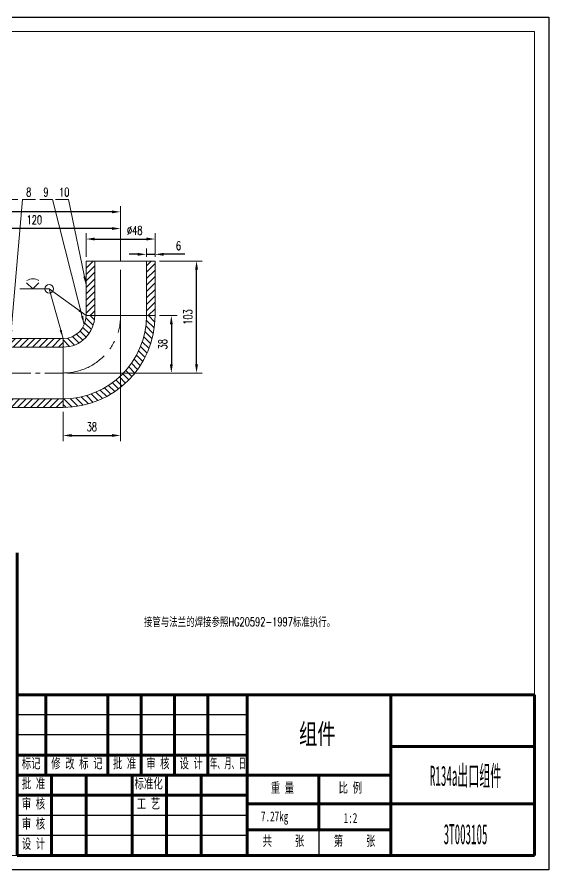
# Model space of a CAD drawing. Header units: millimetres. Extents: x 0 to 840, y 0 to 594.
# Drawn here: x 470 to 840, y 0 to 594 of the extents above; entities that cross this region are included whole.
import ezdxf

# ---------------------------------------------------------------- set-up
doc = ezdxf.new("R2010")
doc.units = ezdxf.units.MM
for name, pattern in [('CENTER', [50.8, 31.75, -6.35, 6.35, -6.35]), ('EB_DASH', [6, 3, -3]), ('EB_DASHDOT', [39, 30, -3, 3, -3])]:
    doc.linetypes.add(name, pattern=pattern)
for name, color, linetype, lineweight in [('中心线', 1, 'CENTER', 9), ('尺寸线', 4, 'Continuous', 9), ('标注线', 4, 'Continuous', 5), ('点划线', 1, 'EB_DASHDOT', 5), ('粗线', 7, 'Continuous', 15), ('虚线', 2, 'EB_DASH', 5)]:
    doc.layers.add(name, color=color, linetype=linetype, lineweight=lineweight)
doc.layers.add('边框', color=7, linetype='Continuous', lineweight=18, plot=False)
doc.styles.get("Standard").update_dxf_attribs({"font": 'romans.shx', "width": 0.7})
doc.styles.add('TextStyle1', font='', dxfattribs={"width": 0.510669})
doc.styles.add('UserTxtStyle4', font='', dxfattribs={"width": 0.667})
doc.styles.add('机械', font='', dxfattribs={"width": 0.4})
doc.styles.add('标准', font='', dxfattribs={"width": 0.667})
doc.styles.get('TextStyle1').set_extended_font_data('宋体')
doc.styles.get('UserTxtStyle4').set_extended_font_data('宋体')
doc.styles.get('机械').set_extended_font_data('宋体')
doc.styles.get('标准').set_extended_font_data('宋体')
doc.dimstyles.new('标准', dxfattribs={"dimscale": 2, "dimtxt": 3, "dimasz": 3, "dimexe": 2, "dimexo": 1.5, "dimgap": 1.5, "dimtad": 1, "dimdec": 1, "dimzin": 12, "dimdsep": 46, "dimtxsty": 'Standard', "dimcen": 0, "dimdle": 6, "dimclrd": 256, "dimclre": 256, "dimclrt": 256, "dimadec": 1, "dimazin": 3, "dimtfac": 1, "dimtdec": 1, "dimtmove": 0, "dimatfit": 0, "dimfxl": 0, "dimtolj": 1, "dimarcsym": 0})

# ---------------------------------------------------------------- blocks, each defined once
blk = doc.blocks.new('*X46')
at = {"layer": '尺寸线', "linetype": 'Continuous'}
blk.add_hatch(color=256, dxfattribs=at).paths.add_polyline_path([(449.06, 379.49), (449.17, 385.53), (450.65, 385.32)], flags=0)
for p, q in [((449.06, 379.49), (461.47, 466.89)), ((461.47, 466.89), (470.5, 466.89))]:
    blk.add_line(p, q, dxfattribs=at)
at = {"layer": '尺寸线'}
blk.add_line((470.5, 466.89), (470.5, 466.89), dxfattribs=at)
blk = doc.blocks.new('*X47')
at = {"layer": '尺寸线', "linetype": 'Continuous'}
blk.add_hatch(color=256, dxfattribs=at).paths.add_polyline_path([(465.5, 370.1), (465.26, 376.15), (466.76, 376.02)], flags=0)
for p, q in [((465.5, 370.1), (473.69, 466.89)), ((473.69, 466.89), (482.72, 466.89))]:
    blk.add_line(p, q, dxfattribs=at)
at = {"layer": '尺寸线'}
blk.add_line((482.72, 466.89), (482.72, 466.89), dxfattribs=at)
blk = doc.blocks.new('*X48')
at = {"layer": '尺寸线', "linetype": 'Continuous'}
blk.add_hatch(color=256, dxfattribs=at).paths.add_polyline_path([(516.73, 379.85), (514.53, 385.48), (515.99, 385.85)], flags=0)
for p, q in [((494.75, 466.89), (485.72, 466.89)), ((516.73, 379.85), (494.75, 466.89))]:
    blk.add_line(p, q, dxfattribs=at)
at = {"layer": '尺寸线'}
blk.add_line((485.72, 466.89), (485.72, 466.89), dxfattribs=at)
blk = doc.blocks.new('*X49')
at = {"layer": '尺寸线', "linetype": 'Continuous'}
blk.add_hatch(color=256, dxfattribs=at).paths.add_polyline_path([(518, 407.43), (516.05, 413.15), (517.52, 413.46)], flags=0)
for p, q in [((505.71, 466.89), (496.68, 466.89)), ((518, 407.43), (505.71, 466.89))]:
    blk.add_line(p, q, dxfattribs=at)
at = {"layer": '尺寸线'}
blk.add_line((496.68, 466.89), (496.68, 466.89), dxfattribs=at)
blk = doc.blocks.new('*X50')
at = {"layer": '尺寸线', "linetype": 'ByBlock'}
for points in [[(594.85, 424.1), (595.85, 418.1), (593.85, 418.1)], [(594.85, 346.1), (595.85, 352.1), (593.85, 352.1)]]:
    blk.add_hatch(color=256, dxfattribs=at).paths.add_polyline_path(points, flags=0)
for p, q in [((569, 424.1), (598.85, 424.1)), ((505, 346.1), (598.85, 346.1))]:
    blk.add_line(p, q, dxfattribs=at)
at = {"layer": '尺寸线', "linetype": 'ByBlock', "lineweight": -2}
blk.add_line((594.85, 352.1), (594.85, 418.1), dxfattribs=at)
at = {"layer": '尺寸线', "linetype": 'ByBlock', "insert": (588.85, 385.1), "char_height": 6, "width": 13.8, "attachment_point": 5, "rotation": 90}
blk.add_mtext('103', dxfattribs=at)
blk = doc.blocks.new('*X51')
at = {"layer": '尺寸线', "linetype": 'ByBlock'}
for points in [[(421.98, 446.71), (427.98, 447.71), (427.98, 445.71)], [(542, 446.71), (536, 447.71), (536, 445.71)]]:
    blk.add_hatch(color=256, dxfattribs=at).paths.add_polyline_path(points, flags=0)
for p, q in [((421.98, 391.1), (421.98, 450.71)), ((542, 427.1), (542, 450.71))]:
    blk.add_line(p, q, dxfattribs=at)
at = {"layer": '尺寸线', "linetype": 'ByBlock', "lineweight": -2}
blk.add_line((536, 446.71), (427.98, 446.71), dxfattribs=at)
at = {"layer": '尺寸线', "linetype": 'ByBlock', "insert": (481.99, 452.71), "char_height": 6, "width": 14.4, "attachment_point": 5}
blk.add_mtext('120', dxfattribs=at)
blk = doc.blocks.new('*X52')
at = {"layer": '尺寸线', "linetype": 'ByBlock'}
for points in [[(346.8, 458.33), (352.8, 459.33), (352.8, 457.33)], [(542, 458.33), (536, 459.33), (536, 457.33)]]:
    blk.add_hatch(color=256, dxfattribs=at).paths.add_polyline_path(points, flags=0)
for p, q in [((346.8, 373.1), (346.8, 462.33)), ((542, 427.1), (542, 462.33))]:
    blk.add_line(p, q, dxfattribs=at)
at = {"layer": '尺寸线', "linetype": 'ByBlock', "lineweight": -2}
blk.add_line((536, 458.33), (352.8, 458.33), dxfattribs=at)
at = {"layer": '尺寸线', "linetype": 'ByBlock', "insert": (429.68, 464.33), "char_height": 6, "width": 16.2, "attachment_point": 5}
blk.add_mtext('202', dxfattribs=at)
blk = doc.blocks.new('*X54')
at = {"layer": '尺寸线', "linetype": 'Continuous'}
blk.add_hatch(color=256, dxfattribs=at).paths.add_polyline_path([(518, 386.1), (512.71, 389.02), (513.59, 390.23)], flags=0)
for p, q in [((492.26, 404.75), (471.98, 404.75)), ((518, 386.1), (492.26, 404.75))]:
    blk.add_line(p, q, dxfattribs=at)
at = {"layer": '尺寸线'}
blk.add_line((471.98, 404.75), (471.98, 404.75), dxfattribs=at)
blk = doc.blocks.new('*X55')
at = {"layer": '尺寸线', "linetype": 'Continuous'}
blk.add_hatch(color=256, dxfattribs=at).paths.add_polyline_path([(502, 370.1), (499.66, 375.68), (501.1, 376.08)], flags=0)
blk.add_line((502, 370.1), (492.26, 404.75), dxfattribs=at)
at = {"layer": '尺寸线'}
blk.add_line((492.26, 404.75), (492.26, 404.75), dxfattribs=at)
blk = doc.blocks.new('*X59')
at = {"layer": '尺寸线', "linetype": 'ByBlock'}
for points in [[(502, 302.6), (508, 301.6), (508, 303.6)], [(542, 302.6), (536, 301.6), (536, 303.6)]]:
    blk.add_hatch(color=256, dxfattribs=at).paths.add_polyline_path(points, flags=0)
for p, q in [((542, 383.1), (542, 298.6)), ((502, 319.1), (502, 298.6))]:
    blk.add_line(p, q, dxfattribs=at)
at = {"layer": '尺寸线', "linetype": 'ByBlock', "lineweight": -2}
blk.add_line((508, 302.6), (536, 302.6), dxfattribs=at)
at = {"layer": '尺寸线', "linetype": 'ByBlock', "insert": (522, 308.6), "char_height": 6, "width": 9.6, "attachment_point": 5}
blk.add_mtext('38', dxfattribs=at)
blk = doc.blocks.new('*X60')
at = {"layer": '尺寸线', "linetype": 'ByBlock'}
for points in [[(577.32, 386.1), (576.32, 380.1), (578.32, 380.1)], [(577.32, 346.1), (576.32, 352.1), (578.32, 352.1)]]:
    blk.add_hatch(color=256, dxfattribs=at).paths.add_polyline_path(points, flags=0)
for p, q in [((569, 386.1), (581.32, 386.1)), ((505, 346.1), (581.32, 346.1))]:
    blk.add_line(p, q, dxfattribs=at)
at = {"layer": '尺寸线', "linetype": 'ByBlock', "lineweight": -2}
blk.add_line((577.32, 380.1), (577.32, 352.1), dxfattribs=at)
at = {"layer": '尺寸线', "linetype": 'ByBlock', "insert": (571.32, 366.1), "char_height": 6, "width": 12, "attachment_point": 5, "rotation": 90}
blk.add_mtext('38', dxfattribs=at)
blk = doc.blocks.new('*X61')
at = {"layer": '尺寸线', "linetype": 'ByBlock'}
for points in [[(518, 439.41), (524, 438.41), (524, 440.41)], [(566, 439.41), (560, 438.41), (560, 440.41)]]:
    blk.add_hatch(color=256, dxfattribs=at).paths.add_polyline_path(points, flags=0)
for p, q in [((518, 427.1), (518, 443.41)), ((566, 427.1), (566, 443.41))]:
    blk.add_line(p, q, dxfattribs=at)
at = {"layer": '尺寸线', "linetype": 'ByBlock', "lineweight": -2}
blk.add_line((524, 439.41), (560, 439.41), dxfattribs=at)
at = {"layer": '尺寸线', "linetype": 'ByBlock', "insert": (551.83, 445.41), "char_height": 6, "width": 18.6, "attachment_point": 5}
blk.add_mtext('%%C48', dxfattribs=at)
blk = doc.blocks.new('*X62')
at = {"layer": '尺寸线', "linetype": 'ByBlock'}
for points in [[(560, 428.75), (554, 427.75), (554, 429.75)], [(566, 428.75), (572, 427.75), (572, 429.75)]]:
    blk.add_hatch(color=256, dxfattribs=at).paths.add_polyline_path(points, flags=0)
at = {"layer": '尺寸线', "linetype": 'ByBlock', "lineweight": -2}
for p, q in [((554, 428.75), (548, 428.75)), ((560, 428.75), (566, 428.75)), ((586.6, 428.75), (572, 428.75)), ((560, 424.1), (560, 424.1))]:
    blk.add_line(p, q, dxfattribs=at)
at = {"layer": '尺寸线', "linetype": 'ByBlock'}
for p, q in [((560, 427.1), (560, 432.75)), ((566, 427.1), (566, 432.75))]:
    blk.add_line(p, q, dxfattribs=at)
at = {"layer": '尺寸线', "linetype": 'ByBlock', "insert": (582.3, 434.75), "char_height": 6, "width": 4.2, "attachment_point": 5}
blk.add_mtext('6', dxfattribs=at)

msp = doc.modelspace()

# ---------------------------------------------------------------- hatches: boundary and pattern name
at = {"layer": '尺寸线'}
h = msp.add_hatch(dxfattribs=at)
h.set_pattern_fill('ANSI31', color=256, style=0, pattern_type=0)
h.paths.add_polyline_path([(524, 386.1), (524, 424.1), (518, 424.1), (518, 386.1)], flags=0)
h.paths.add_polyline_path([(566, 386.1), (566, 424.1), (560, 424.1), (560, 386.1)], flags=0)
h = msp.add_hatch(dxfattribs=at)
h.set_pattern_fill('ANSI31', color=256, style=0, pattern_type=0)
h.set_pattern_definition([(135, (0, 0), (-2.245064, -2.245064), [])])
edge = h.paths.add_edge_path(flags=0)
edge.add_arc((502, 386.1), 22, 270, 360)
edge.add_line((524, 386.1), (518, 386.1))
edge.add_arc((502, 386.1), 16, -90, 0, ccw=False)
edge.add_line((502, 370.1), (502, 364.1))
edge = h.paths.add_edge_path(flags=0)
edge.add_arc((502, 386.1), 64, 270, 360)
edge.add_line((566, 386.1), (560, 386.1))
edge.add_arc((502, 386.1), 58, 270, 360, ccw=False)
edge.add_line((502, 328.1), (502, 322.1))
h = msp.add_hatch(dxfattribs=at)
h.set_pattern_fill('ANSI31', color=256, style=0, pattern_type=0)
h.paths.add_polyline_path([(502, 364.1), (502, 370.1), (429, 370.1), (429, 364.1)], flags=0)
h.paths.add_polyline_path([(502, 322.1), (502, 328.1), (429, 328.1), (429, 322.1)], flags=0)

# ---------------------------------------------------------------- linework, layer by layer
at = {"layer": '中心线'}
for p, q in [((542, 386.1), (542, 442.84)), ((404.44, 346.1), (471.18, 346.1))]:
    msp.add_line(p, q, dxfattribs=at)
at = {"layer": '中心线', "ltscale": 0.5}
msp.add_line((336.81, 346.1), (502, 346.1), dxfattribs=at)
at = {"layer": '中心线'}
msp.add_arc((502, 386.1), 40, 270, 0, dxfattribs=at)
at = {"layer": '尺寸线'}
for q in [(476.62, 409), (485.11, 409)]:
    msp.add_line((480.87, 404.75), q, dxfattribs=at)
msp.add_circle((492.26, 404.75), 3, dxfattribs=at)
msp.add_arc((480.96, 404.43), 7.32, 55.61611, 123.83298, dxfattribs=at)
at = {"layer": '点划线', "linetype": 'Continuous', "lineweight": 25}
for p, q in [((630, 108), (470, 108)), ((630, 94), (470, 94)), ((630, 38), (470, 38)), ((630, 24), (470, 24))]:
    msp.add_line(p, q, dxfattribs=at)
at = {"layer": '粗线'}
for p, q in [((830, 584), (50, 584)), ((830, 10), (830, 584)), ((518, 424.1), (518, 386.1)), ((518, 424.1), (566, 424.1)), ((524, 424.1), (524, 386.1)), ((560, 424.1), (560, 386.1)), ((566, 424.1), (566, 386.1)), ((518, 386.1), (566, 386.1)), ((502, 370.1), (429, 370.1)), ((502, 370.1), (502, 322.1)), ((502, 364.1), (429, 364.1)), ((502, 328.1), (429, 328.1)), ((502, 322.1), (429, 322.1)), ((50, 10), (830, 10))]:
    msp.add_line(p, q, dxfattribs=at)
at = {"layer": '粗线', "linetype": 'Continuous', "lineweight": 70}
for p, q in [((470, 220.89), (470, 10)), ((470, 122), (830, 122)), ((490, 66), (490, 122)), ((533.17, 66), (533.17, 122)), ((556.33, 66), (556.33, 122)), ((579.5, 66), (579.5, 122)), ((602.67, 66), (602.67, 122)), ((630, 122), (630, 10)), ((730, 10), (730, 122)), ((830, 122), (830, 10)), ((830, 86), (730, 86)), ((630, 80), (470, 80)), ((730, 66), (470, 66)), ((494, 10), (494, 66)), ((518, 10), (518, 66)), ((550, 10), (550, 66)), ((574, 10), (574, 66)), ((598, 10), (598, 66)), ((680, 66), (680, 28)), ((630, 52), (470, 52)), ((730, 46), (630, 46)), ((830, 46), (730, 46)), ((730, 28), (630, 28)), ((830, 10), (470, 10))]:
    msp.add_line(p, q, dxfattribs=at)
at = {"layer": '粗线'}
for radius, end in [(64, 360), (64, 360), (16, 0), (22, 0), (58, 360)]:
    msp.add_arc((502, 386.1), radius, 270, end, dxfattribs=at)
at = {"layer": '虚线', "linetype": 'Continuous', "lineweight": 25}
msp.add_line((680, 28), (680, 10), dxfattribs=at)
at = {"layer": '边框', "linetype": 'Continuous', "lineweight": 25}
for p, q in [((0, 594), (840, 594)), ((840, 594), (840, 0)), ((840, 0), (0, 0))]:
    msp.add_line(p, q, dxfattribs=at)

# ---------------------------------------------------------------- block references
at = {"layer": '尺寸线'}
for name in ['*X46', '*X47', '*X48', '*X49', '*X54', '*X55']:
    msp.add_blockref(name, (0, 0), dxfattribs=at)

# ---------------------------------------------------------------- texts
at = {"layer": '尺寸线', "char_height": 6, "attachment_point": 1}
for s, insert, width in [('8', (476.32, 475.09), 13.9885), ('9', (488.25, 475.09), 13.9885), ('10', (499.21, 475.09), 13.9885), ('接管与法兰的焊接参照{HG20592-1997}标准执行。', (558.22, 175.77), 155.762)]:
    msp.add_mtext(s, dxfattribs=dict(at, insert=insert, width=width))
at = {"layer": '标注线', "attachment_point": 5}
for s, insert, char_height, width, style in [('组件', (678.88, 93.99), 14, 50.6327, '标准'), ('R134a出口组件', (782.03, 64.82), 14, 83.8756, '机械'), ('7.27kg', (649.18, 36.11), 7, 38.5971, '标准'), ('1:2', (701.94, 36.11), 7, 17.5866, '标准'), ('3T003105', (782.03, 24.82), 14, 111.1435, '机械')]:
    msp.add_mtext(s, dxfattribs=dict(at, insert=insert, char_height=char_height, width=width, style=style))
at = {"layer": '粗线', "char_height": 7, "attachment_point": 1}
for s, insert, width, style in [('标记', (473.25, 77.8), 25.3682, 'UserTxtStyle4'), ('修 改 标 记', (493.77, 77.8), 71.9026, 'UserTxtStyle4'), ('批 准', (536.65, 77.8), 32.1123, 'UserTxtStyle4'), ('审 核', (559.82, 77.8), 31.4898, 'UserTxtStyle4'), ('设 计', (582.99, 77.8), 31.9048, 'UserTxtStyle4'), ('年、月、日', (604.2, 77.8), 48.576, 'TextStyle1'), ('批 准', (473.3, 63.8), 32.1123, 'UserTxtStyle4'), ('标准化', (551.71, 63.8), 38.7008, 'UserTxtStyle4'), ('重 量', (646.43, 60.8), 32.1123, 'UserTxtStyle4'), ('比 例', (693.68, 60.8), 30.141, 'UserTxtStyle4'), ('审 核', (473.3, 49.8), 31.4898, 'UserTxtStyle4'), ('工 艺', (553.3, 49.8), 31.6973, 'UserTxtStyle4'), ('审 核', (473.3, 35.8), 31.4898, 'UserTxtStyle4'), ('共     张', (640.82, 23.8), 58.7256, 'UserTxtStyle4'), ('第     张', (690.3, 23.8), 58.6738, 'UserTxtStyle4'), ('设 计', (473.3, 21.8), 31.9048, 'UserTxtStyle4')]:
    msp.add_mtext(s, dxfattribs=dict(at, insert=insert, width=width, style=style))

# ---------------------------------------------------------------- dimensions: what is measured, and where the dimension line sits
at = {"layer": '尺寸线'}
dim = msp.add_linear_dim(base=(346.8, 458.33), p1=(542, 424.1), p2=(346.8, 370.1), angle=180, text='202', dimstyle='标准', override={"dimsah": 1, "dimtzin": 0}, dxfattribs=at)
dim.commit()
dim.dimension.update_dxf_attribs({"geometry": '*X52', "text_midpoint": (429.68, 458.33), "dimtype": 160})
for base, p1, p2, override, picture, middle in [((421.98, 446.71), (542, 424.1), (421.98, 388.1), {"dimsah": 1, "dimtzin": 0}, '*X51', (481.99, 452.71)), ((566, 428.75), (560, 424.1), (566, 424.1), {"dimsah": 1, "dimatfit": 3, "dimtzin": 0}, '*X62', (582.3, 434.75))]:
    dim = msp.add_linear_dim(base=base, p1=p1, p2=p2, dimstyle='标准', override=override, dxfattribs=at)
    dim.commit()
    dim.dimension.update_dxf_attribs({"geometry": picture, "text_midpoint": middle})
dim = msp.add_linear_dim(base=(566, 439.41), p1=(518, 424.1), p2=(566, 424.1), text='%%C<>', dimstyle='标准', override={"dimsah": 1, "dimatfit": 3, "dimtzin": 0}, dxfattribs=at)
dim.commit()
dim.dimension.update_dxf_attribs({"geometry": '*X61', "text_midpoint": (551.83, 439.41), "dimtype": 160})
for base, p1, p2, text, override, picture, middle in [((594.85, 424.1), (502, 346.1), (566, 424.1), '103', {"dimsah": 1, "dimtzin": 0}, '*X50', (588.85, 385.1)), ((577.32, 346.1), (566, 386.1), (502, 346.1), '38', {"dimsah": 1, "dimatfit": 3, "dimtzin": 0}, '*X60', (571.32, 366.1))]:
    dim = msp.add_linear_dim(base=base, p1=p1, p2=p2, angle=90, text=text, dimstyle='标准', override=override, dxfattribs=at)
    dim.commit()
    dim.dimension.update_dxf_attribs({"geometry": picture, "text_midpoint": middle})
dim = msp.add_linear_dim(base=(542, 302.6), p1=(502, 322.1), p2=(542, 386.1), text='38', dimstyle='标准', override={"dimsah": 1, "dimatfit": 3, "dimtzin": 0}, dxfattribs=at)
dim.commit()
dim.dimension.update_dxf_attribs({"geometry": '*X59', "text_midpoint": (522, 308.6)})

doc.saveas('drawing.dxf')
